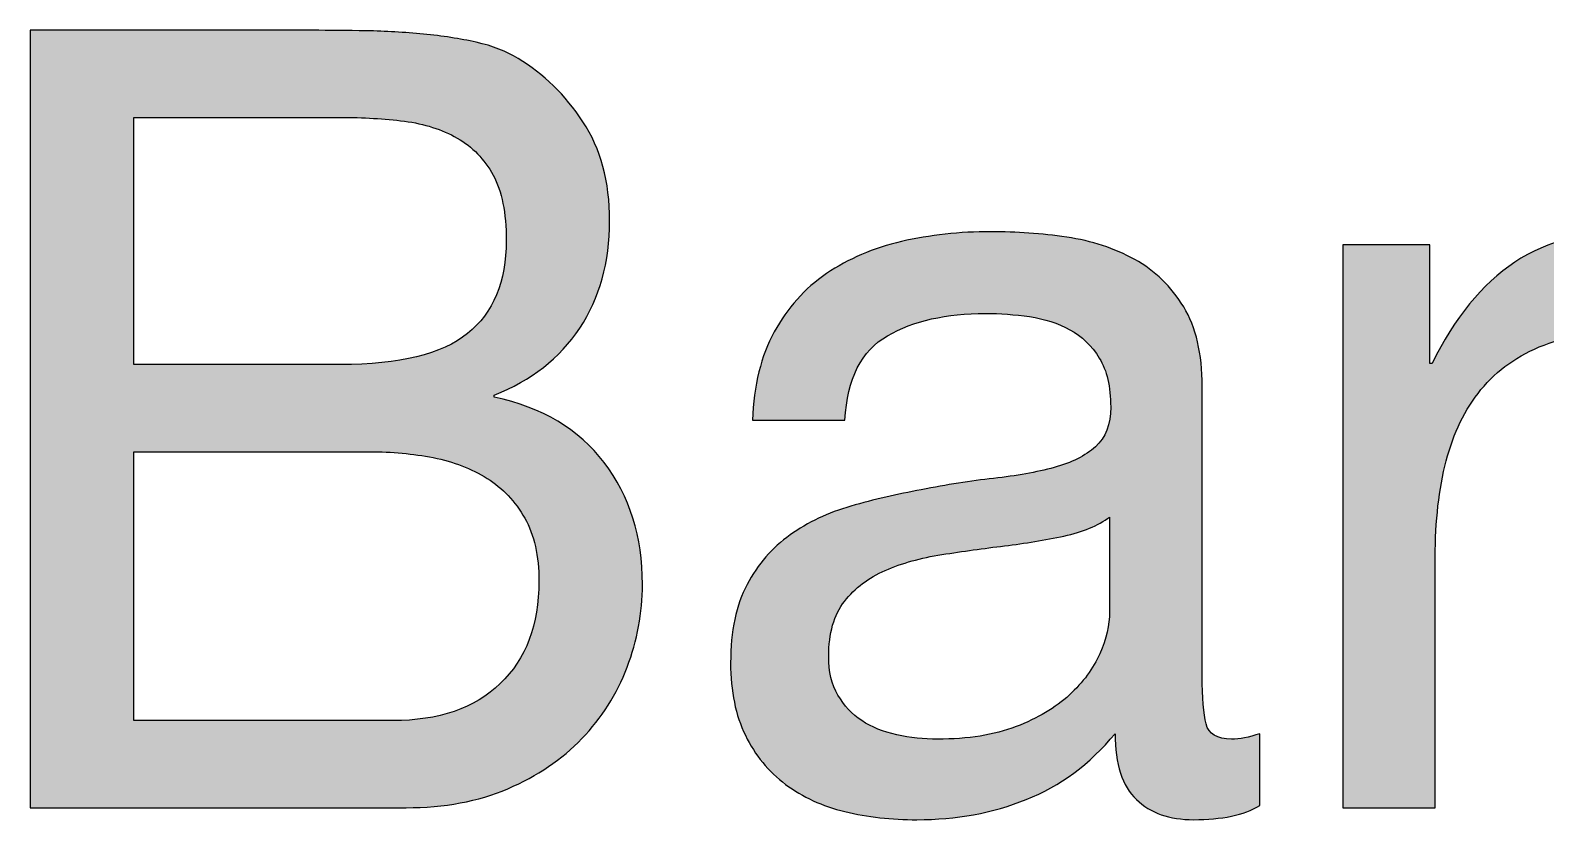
# Paper-space layout 'A3mask' of a CAD drawing. Extents: x 0 to 394, y 0 to 277.
# Drawn here: x 316.91 to 319.719, y 31.603 to 33.067 of the extents above; entities that cross this region are included whole.
import ezdxf
from ezdxf.enums import TextEntityAlignment as Align

# ---------------------------------------------------------------- set-up
doc = ezdxf.new("R2010")
doc.units = 0
doc.layers.get('0').update_dxf_attribs({"linetype": 'CONTINUOUS'})
doc.layers.get('Defpoints').update_dxf_attribs({"linetype": 'CONTINUOUS'})
doc.layers.add('JPP_Mask', color=7, linetype='CONTINUOUS')
doc.styles.add('JPP', font='arial.ttf')

# ---------------------------------------------------------------- blocks, each defined once
blk = doc.blocks.new('A3mask')
at = {"true_color": 0x004a91}
h = blk.add_hatch(color=154, dxfattribs=at)
edge = h.paths.add_edge_path(flags=16)
edge.add_spline(control_points=[(317.5822, 31.7867), (317.6671, 31.7867), (317.7334, 31.8096), (317.7812, 31.8554), (317.829, 31.9011), (317.8528, 31.9644), (317.8528, 32.0451), (317.8528, 32.0922), (317.844, 32.1312), (317.8266, 32.1622), (317.809, 32.1931), (317.7858, 32.2177), (317.7568, 32.2359), (317.7278, 32.2541), (317.6947, 32.2668), (317.6569, 32.2743), (317.6193, 32.2816), (317.5803, 32.2853), (317.54, 32.2853), (317.54, 32.2853), (317.1018, 32.2853), (317.1018, 32.2853), (317.1018, 32.2853), (317.1018, 31.7867), (317.1018, 31.7867), (317.1018, 31.7867), (317.5822, 31.7867), (317.5822, 31.7867)], knot_values=[0, 0, 0, 0, 1, 1, 1, 2, 2, 2, 3, 3, 3, 4, 4, 4, 5, 5, 5, 6, 6, 6, 7, 7, 7, 8, 8, 8, 9, 9, 9, 9], degree=3, periodic=0)
edge = h.paths.add_edge_path(flags=16)
edge.add_spline(control_points=[(317.4854, 32.4468), (317.5945, 32.4468), (317.6729, 32.466), (317.7206, 32.5044), (317.7682, 32.5427), (317.7923, 32.6003), (317.7923, 32.677), (317.7923, 32.7281), (317.7842, 32.7685), (317.768, 32.7981), (317.7517, 32.8277), (317.7297, 32.8506), (317.7014, 32.8668), (317.6731, 32.8829), (317.6404, 32.8933), (317.6035, 32.8981), (317.5664, 32.9027), (317.527, 32.9052), (317.4854, 32.9052), (317.4854, 32.9052), (317.1018, 32.9052), (317.1018, 32.9052), (317.1018, 32.9052), (317.1018, 32.4468), (317.1018, 32.4468), (317.1018, 32.4468), (317.4854, 32.4468), (317.4854, 32.4468)], knot_values=[0, 0, 0, 0, 1, 1, 1, 2, 2, 2, 3, 3, 3, 4, 4, 4, 5, 5, 5, 6, 6, 6, 7, 7, 7, 8, 8, 8, 9, 9, 9, 9], degree=3, periodic=0)
edge = h.paths.add_edge_path()
edge.add_spline(control_points=[(317.4328, 33.0666), (317.4639, 33.0666), (317.497, 33.0662), (317.5328, 33.0657), (317.5685, 33.065), (317.6037, 33.0629), (317.6388, 33.0595), (317.6738, 33.0562), (317.7065, 33.0512), (317.7366, 33.0444), (317.767, 33.0377), (317.7928, 33.0276), (317.8143, 33.0142), (317.8614, 32.9859), (317.9016, 32.9468), (317.9345, 32.897), (317.9674, 32.8473), (317.9839, 32.7861), (317.9839, 32.7133), (317.9839, 32.6366), (317.9656, 32.5703), (317.9285, 32.5144), (317.8914, 32.4587), (317.8387, 32.4173), (317.77, 32.3904), (317.77, 32.3904), (317.77, 32.3863), (317.77, 32.3863), (317.8589, 32.3674), (317.9268, 32.327), (317.9739, 32.2651), (318.021, 32.2032), (318.0447, 32.1279), (318.0447, 32.0391), (318.0447, 31.9865), (318.0352, 31.9354), (318.0164, 31.8856), (317.9973, 31.8358), (317.9695, 31.7917), (317.9324, 31.7533), (317.8955, 31.715), (317.8498, 31.6841), (317.7953, 31.6605), (317.7408, 31.6369), (317.6777, 31.6252), (317.6065, 31.6252), (317.6065, 31.6252), (316.91, 31.6252), (316.91, 31.6252), (316.91, 31.6252), (316.91, 33.0666), (316.91, 33.0666), (316.91, 33.0666), (317.4328, 33.0666), (317.4328, 33.0666)], knot_values=[0, 0, 0, 0, 1, 1, 1, 2, 2, 2, 3, 3, 3, 4, 4, 4, 5, 5, 5, 6, 6, 6, 7, 7, 7, 8, 8, 8, 9, 9, 9, 10, 10, 10, 11, 11, 11, 12, 12, 12, 13, 13, 13, 14, 14, 14, 15, 15, 15, 16, 16, 16, 17, 17, 17, 18, 18, 18, 18], degree=3, periodic=0)
h = blk.add_hatch(color=154, dxfattribs=at)
edge = h.paths.add_edge_path()
edge.add_spline(control_points=[(319.0481, 32.5539), (319.0251, 32.5915), (318.9949, 32.6208), (318.9574, 32.6417)], knot_values=[29, 29, 29, 29, 30, 30, 30, 30], degree=3, periodic=0)
edge.add_spline(control_points=[(318.9574, 32.6417), (318.9196, 32.6625), (318.8776, 32.6763), (318.8312, 32.6831)], knot_values=[28, 28, 28, 28, 29, 29, 29, 29], degree=3, periodic=0)
edge.add_spline(control_points=[(318.8312, 32.6831), (318.7846, 32.6898), (318.738, 32.6932), (318.6909, 32.6932)], knot_values=[27, 27, 27, 27, 28, 28, 28, 28], degree=3, periodic=0)
edge.add_spline(control_points=[(318.6909, 32.6932), (318.6329, 32.6932), (318.5777, 32.6871), (318.5253, 32.675)], knot_values=[26, 26, 26, 26, 27, 27, 27, 27], degree=3, periodic=0)
edge.add_spline(control_points=[(318.5253, 32.675), (318.4728, 32.6629), (318.4262, 32.6429), (318.3859, 32.6155)], knot_values=[25, 25, 25, 25, 26, 26, 26, 26], degree=3, periodic=0)
edge.add_spline(control_points=[(318.3859, 32.6155), (318.3455, 32.5879), (318.3133, 32.5518), (318.2891, 32.5074)], knot_values=[24, 24, 24, 24, 25, 25, 25, 25], degree=3, periodic=0)
edge.add_spline(control_points=[(318.2891, 32.5074), (318.2648, 32.463), (318.2513, 32.4084), (318.2485, 32.3438)], knot_values=[23, 23, 23, 23, 24, 24, 24, 24], degree=3, periodic=0)
edge.add_spline(control_points=[(318.2485, 32.3438), (318.2485, 32.3438), (318.4202, 32.3438), (318.4202, 32.3438), (318.4244, 32.4206), (318.4506, 32.4727), (318.499, 32.5003), (318.5475, 32.5279), (318.6081, 32.5417), (318.6807, 32.5417)], knot_values=[20, 20, 20, 20, 21, 21, 21, 22, 22, 22, 23, 23, 23, 23], degree=3, periodic=0)
edge.add_spline(control_points=[(318.6807, 32.5417), (318.7076, 32.5417), (318.7349, 32.5397), (318.7625, 32.5357)], knot_values=[19, 19, 19, 19, 20, 20, 20, 20], degree=3, periodic=0)
edge.add_spline(control_points=[(318.7625, 32.5357), (318.7899, 32.5316), (318.815, 32.5236), (318.8372, 32.5114)], knot_values=[18, 18, 18, 18, 19, 19, 19, 19], degree=3, periodic=0)
edge.add_spline(control_points=[(318.8372, 32.5114), (318.8593, 32.4994), (318.8776, 32.4819), (318.8917, 32.459)], knot_values=[17, 17, 17, 17, 18, 18, 18, 18], degree=3, periodic=0)
edge.add_spline(control_points=[(318.8917, 32.459), (318.9059, 32.436), (318.9128, 32.4058), (318.9128, 32.3681)], knot_values=[16, 16, 16, 16, 17, 17, 17, 17], degree=3, periodic=0)
edge.add_spline(control_points=[(318.9128, 32.3681), (318.9128, 32.3358), (318.9033, 32.3113), (318.8845, 32.2944), (318.8658, 32.2776), (318.8402, 32.2648), (318.8078, 32.2561)], knot_values=[14, 14, 14, 14, 15, 15, 15, 16, 16, 16, 16], degree=3, periodic=0)
edge.add_spline(control_points=[(318.8078, 32.2561), (318.7755, 32.2472), (318.7382, 32.2405), (318.6957, 32.2359)], knot_values=[13, 13, 13, 13, 14, 14, 14, 14], degree=3, periodic=0)
edge.add_spline(control_points=[(318.6957, 32.2359), (318.6535, 32.2311), (318.6088, 32.224), (318.5617, 32.2147)], knot_values=[12, 12, 12, 12, 13, 13, 13, 13], degree=3, periodic=0)
edge.add_spline(control_points=[(318.5617, 32.2147), (318.5171, 32.2067), (318.4738, 32.1964), (318.4313, 32.1844), (318.3889, 32.1723), (318.3513, 32.1545), (318.3184, 32.1309)], knot_values=[10, 10, 10, 10, 11, 11, 11, 12, 12, 12, 12], degree=3, periodic=0)
edge.add_spline(control_points=[(318.3184, 32.1309), (318.2852, 32.1074), (318.2588, 32.0766), (318.2386, 32.0391)], knot_values=[9, 9, 9, 9, 10, 10, 10, 10], degree=3, periodic=0)
edge.add_spline(control_points=[(318.2386, 32.0391), (318.2184, 32.0014), (318.2082, 31.9529), (318.2082, 31.8936)], knot_values=[8, 8, 8, 8, 9, 9, 9, 9], degree=3, periodic=0)
edge.add_spline(control_points=[(318.2082, 31.8936), (318.2082, 31.8412), (318.2175, 31.7965), (318.2356, 31.7595)], knot_values=[7, 7, 7, 7, 8, 8, 8, 8], degree=3, periodic=0)
edge.add_spline(control_points=[(318.2356, 31.7595), (318.2536, 31.7223), (318.2785, 31.6921), (318.3102, 31.6685)], knot_values=[6, 6, 6, 6, 7, 7, 7, 7], degree=3, periodic=0)
edge.add_spline(control_points=[(318.3102, 31.6685), (318.3418, 31.645), (318.3784, 31.6282), (318.4202, 31.6181), (318.4619, 31.608), (318.5065, 31.603), (318.5536, 31.603)], knot_values=[4, 4, 4, 4, 5, 5, 5, 6, 6, 6, 6], degree=3, periodic=0)
edge.add_spline(control_points=[(318.5536, 31.603), (318.6262, 31.603), (318.6939, 31.6154), (318.7563, 31.6404)], knot_values=[3, 3, 3, 3, 4, 4, 4, 4], degree=3, periodic=0)
edge.add_spline(control_points=[(318.7563, 31.6404), (318.8189, 31.6652), (318.8739, 31.7059), (318.921, 31.7625)], knot_values=[2, 2, 2, 2, 3, 3, 3, 3], degree=3, periodic=0)
edge.add_spline(control_points=[(318.921, 31.7625), (318.921, 31.7059), (318.9339, 31.6652), (318.9604, 31.6404)], knot_values=[1, 1, 1, 1, 2, 2, 2, 2], degree=3, periodic=0)
edge.add_spline(control_points=[(318.9604, 31.6404), (318.9866, 31.6154), (319.0219, 31.603), (319.0664, 31.603)], knot_values=[0, 0, 0, 0, 1, 1, 1, 1], degree=3, periodic=0)
edge.add_spline(control_points=[(319.0664, 31.603), (319.1188, 31.603), (319.1599, 31.6117), (319.1893, 31.6292)], knot_values=[36, 36, 36, 36, 37, 37, 37, 37], degree=3, periodic=0)
edge.add_spline(control_points=[(319.1893, 31.6292), (319.1893, 31.6292), (319.1893, 31.7625), (319.1893, 31.7625), (319.1691, 31.7557), (319.1517, 31.7524), (319.1369, 31.7524)], knot_values=[34, 34, 34, 34, 35, 35, 35, 36, 36, 36, 36], degree=3, periodic=0)
edge.add_spline(control_points=[(319.1369, 31.7524), (319.11, 31.7524), (319.0942, 31.7618), (319.0896, 31.7806)], knot_values=[33, 33, 33, 33, 34, 34, 34, 34], degree=3, periodic=0)
edge.add_spline(control_points=[(319.0896, 31.7806), (319.0847, 31.7995), (319.0824, 31.829), (319.0824, 31.8694)], knot_values=[32, 32, 32, 32, 33, 33, 33, 33], degree=3, periodic=0)
edge.add_spline(control_points=[(319.0824, 31.8694), (319.0824, 31.8694), (319.0824, 32.4065), (319.0824, 32.4065), (319.0824, 32.467), (319.071, 32.5162), (319.0481, 32.5539)], knot_values=[30, 30, 30, 30, 31, 31, 31, 32, 32, 32, 32], degree=3, periodic=0)
edge = h.paths.add_edge_path(flags=16)
edge.add_spline(control_points=[(318.7159, 32.1107), (318.7544, 32.1154), (318.7911, 32.1214), (318.8261, 32.1288)], knot_values=[0, 0, 0, 0, 1, 1, 1, 1], degree=3, periodic=0)
edge.add_spline(control_points=[(318.8261, 32.1288), (318.8611, 32.1363), (318.8892, 32.1481), (318.9108, 32.1642)], knot_values=[14, 14, 14, 14, 15, 15, 15, 15], degree=3, periodic=0)
edge.add_spline(control_points=[(318.9108, 32.1642), (318.9108, 32.1642), (318.9108, 31.9885), (318.9108, 31.9885), (318.9108, 31.9644), (318.9047, 31.9384), (318.8927, 31.9108), (318.8806, 31.8832), (318.8616, 31.8577), (318.8361, 31.8341), (318.8106, 31.8106), (318.7776, 31.791), (318.7373, 31.7756)], knot_values=[10, 10, 10, 10, 11, 11, 11, 12, 12, 12, 13, 13, 13, 14, 14, 14, 14], degree=3, periodic=0)
edge.add_spline(control_points=[(318.7373, 31.7756), (318.6969, 31.76), (318.6484, 31.7524), (318.5918, 31.7524)], knot_values=[9, 9, 9, 9, 10, 10, 10, 10], degree=3, periodic=0)
edge.add_spline(control_points=[(318.5918, 31.7524), (318.5663, 31.7524), (318.541, 31.7551), (318.5162, 31.7604)], knot_values=[8, 8, 8, 8, 9, 9, 9, 9], degree=3, periodic=0)
edge.add_spline(control_points=[(318.5162, 31.7604), (318.4912, 31.7658), (318.4698, 31.7745), (318.4515, 31.7867)], knot_values=[7, 7, 7, 7, 8, 8, 8, 8], degree=3, periodic=0)
edge.add_spline(control_points=[(318.4515, 31.7867), (318.4334, 31.7988), (318.4186, 31.8145), (318.4072, 31.8341)], knot_values=[6, 6, 6, 6, 7, 7, 7, 7], degree=3, periodic=0)
edge.add_spline(control_points=[(318.4072, 31.8341), (318.3956, 31.8536), (318.39, 31.8775), (318.39, 31.9058)], knot_values=[5, 5, 5, 5, 6, 6, 6, 6], degree=3, periodic=0)
edge.add_spline(control_points=[(318.39, 31.9058), (318.39, 31.9488), (318.3998, 31.9828), (318.4193, 32.0078)], knot_values=[4, 4, 4, 4, 5, 5, 5, 5], degree=3, periodic=0)
edge.add_spline(control_points=[(318.4193, 32.0078), (318.4387, 32.0326), (318.464, 32.0518), (318.4949, 32.0653)], knot_values=[3, 3, 3, 3, 4, 4, 4, 4], degree=3, periodic=0)
edge.add_spline(control_points=[(318.4949, 32.0653), (318.526, 32.0787), (318.561, 32.0885), (318.5999, 32.0945)], knot_values=[2, 2, 2, 2, 3, 3, 3, 3], degree=3, periodic=0)
edge.add_spline(control_points=[(318.5999, 32.0945), (318.6389, 32.1007), (318.6776, 32.106), (318.7159, 32.1107)], knot_values=[1, 1, 1, 1, 2, 2, 2, 2], degree=3, periodic=0)
h = blk.add_hatch(color=154, dxfattribs=at)
edge = h.paths.add_edge_path()
edge.add_spline(control_points=[(319.5145, 32.0169), (319.5145, 32.0605), (319.5145, 32.0895), (319.5145, 32.0895), (319.5145, 32.1568), (319.5212, 32.2164), (319.5347, 32.2681)], knot_values=[8, 8, 8, 8, 8.250035, 8.250035, 8.250035, 9.250035, 9.250035, 9.250035, 9.250035], degree=3, periodic=0)
edge.add_spline(control_points=[(319.5347, 32.2681), (319.5481, 32.32), (319.5697, 32.364), (319.5992, 32.4004)], knot_values=[7, 7, 7, 7, 8, 8, 8, 8], degree=3, periodic=0)
edge.add_spline(control_points=[(319.5992, 32.4004), (319.6289, 32.4367), (319.6678, 32.4643), (319.7163, 32.4831)], knot_values=[6, 6, 6, 6, 7, 7, 7, 7], degree=3, periodic=0)
edge.add_spline(control_points=[(319.7163, 32.4831), (319.7648, 32.502), (319.8232, 32.5114), (319.8919, 32.5114)], knot_values=[5, 5, 5, 5, 6, 6, 6, 6], degree=3, periodic=0)
edge.add_spline(control_points=[(319.8919, 32.5114), (319.8919, 32.5114), (319.8919, 32.6932), (319.8919, 32.6932), (319.7991, 32.6958), (319.7223, 32.677), (319.6618, 32.6366)], knot_values=[3, 3, 3, 3, 4, 4, 4, 5, 5, 5, 5], degree=3, periodic=0)
edge.add_spline(control_points=[(319.6618, 32.6366), (319.6013, 32.5962), (319.55, 32.5337), (319.5085, 32.4488)], knot_values=[2, 2, 2, 2, 3, 3, 3, 3], degree=3, periodic=0)
edge.add_spline(control_points=[(319.5043, 32.4488), (319.5043, 32.4488), (319.5043, 32.5038), (319.5043, 32.5589)], knot_values=[0.5, 0.5, 0.5, 0.5, 1, 1, 1, 1], degree=3, periodic=0)
edge.add_spline(control_points=[(319.5043, 32.5589), (319.5043, 32.6139), (319.5043, 32.6689), (319.5043, 32.6689), (319.5043, 32.6689), (319.4942, 32.6689), (319.4791, 32.6689)], knot_values=[12.749965, 12.749965, 12.749965, 12.749965, 13.249965, 13.249965, 13.249965, 13.5, 13.5, 13.5, 13.5], degree=3, periodic=0)
edge.add_spline(control_points=[(319.4791, 32.6689), (319.4639, 32.6689), (319.4438, 32.6689), (319.4236, 32.6689)], knot_values=[12.49997, 12.49997, 12.49997, 12.49997, 12.749965, 12.749965, 12.749965, 12.749965], degree=3, periodic=0)
edge.add_spline(control_points=[(319.4236, 32.6689), (319.4135, 32.6689), (319.4034, 32.6689), (319.3939, 32.6689)], knot_values=[12.374973, 12.374973, 12.374973, 12.374973, 12.49997, 12.49997, 12.49997, 12.49997], degree=3, periodic=0)
edge.add_spline(control_points=[(319.3939, 32.6689), (319.3845, 32.6689), (319.3757, 32.6689), (319.3681, 32.6689)], knot_values=[12.249975, 12.249975, 12.249975, 12.249975, 12.374973, 12.374973, 12.374973, 12.374973], degree=3, periodic=0)
edge.add_spline(control_points=[(319.3681, 32.6689), (319.3643, 32.6689), (319.3608, 32.6689), (319.3578, 32.6689)], knot_values=[12.187476, 12.187476, 12.187476, 12.187476, 12.249975, 12.249975, 12.249975, 12.249975], degree=3, periodic=0)
edge.add_spline(control_points=[(319.3429, 32.6689), (319.3429, 32.6689), (319.3429, 32.6689), (319.3429, 32.6689), (319.3429, 32.6689), (319.3429, 32.6689), (319.3429, 32.6689)], knot_values=[11.99998, 11.99998, 11.99998, 11.99998, 12.001425, 12.001425, 12.001425, 12.001445, 12.001445, 12.001445, 12.001445], degree=3, periodic=0)
edge.add_spline(control_points=[(319.3429, 32.6689), (319.3429, 32.6689), (319.3429, 32.408), (319.3429, 32.147)], knot_values=[11.49999, 11.49999, 11.49999, 11.49999, 11.99998, 11.99998, 11.99998, 11.99998], degree=3, periodic=0)
edge.add_spline(control_points=[(319.3429, 32.147), (319.3429, 31.8861), (319.3429, 31.6252), (319.3429, 31.6252), (319.3429, 31.6252), (319.3429, 31.6252), (319.3429, 31.6252)], knot_values=[10.999023, 10.999023, 10.999023, 10.999023, 11.499013, 11.499013, 11.499013, 11.49999, 11.49999, 11.49999, 11.49999], degree=3, periodic=0)
edge.add_spline(control_points=[(319.3502, 31.6252), (319.3526, 31.6252), (319.3554, 31.6252), (319.3587, 31.6252)], knot_values=[10.812504, 10.812504, 10.812504, 10.812504, 10.875003, 10.875003, 10.875003, 10.875003], degree=3, periodic=0)
edge.add_spline(control_points=[(319.3587, 31.6252), (319.362, 31.6252), (319.3657, 31.6252), (319.3697, 31.6252)], knot_values=[10.750005, 10.750005, 10.750005, 10.750005, 10.812504, 10.812504, 10.812504, 10.812504], degree=3, periodic=0)
edge.add_spline(control_points=[(319.3697, 31.6252), (319.3777, 31.6252), (319.3871, 31.6252), (319.3972, 31.6252)], knot_values=[10.625008, 10.625008, 10.625008, 10.625008, 10.750005, 10.750005, 10.750005, 10.750005], degree=3, periodic=0)
edge.add_spline(control_points=[(319.3972, 31.6252), (319.4072, 31.6252), (319.418, 31.6252), (319.4287, 31.6252)], knot_values=[10.50001, 10.50001, 10.50001, 10.50001, 10.625008, 10.625008, 10.625008, 10.625008], degree=3, periodic=0)
edge.add_spline(control_points=[(319.4287, 31.6252), (319.4501, 31.6252), (319.4716, 31.6252), (319.4877, 31.6252)], knot_values=[10.250015, 10.250015, 10.250015, 10.250015, 10.50001, 10.50001, 10.50001, 10.50001], degree=3, periodic=0)
edge.add_spline(control_points=[(319.4877, 31.6252), (319.5038, 31.6252), (319.5145, 31.6252), (319.5145, 31.6252), (319.5145, 31.6252), (319.5145, 31.6252), (319.5145, 31.6252)], knot_values=[9.999532, 9.999532, 9.999532, 9.999532, 10.249547, 10.249547, 10.249547, 10.250015, 10.250015, 10.250015, 10.250015], degree=3, periodic=0)
edge.add_spline(control_points=[(319.5145, 31.6304), (319.5145, 31.6321), (319.5145, 31.6342), (319.5145, 31.6366)], knot_values=[9.906272, 9.906272, 9.906272, 9.906272, 9.937521, 9.937521, 9.937521, 9.937521], degree=3, periodic=0)
edge.add_spline(control_points=[(319.5145, 31.6366), (319.5145, 31.6391), (319.5145, 31.6419), (319.5145, 31.6451)], knot_values=[9.875022, 9.875022, 9.875022, 9.875022, 9.906272, 9.906272, 9.906272, 9.906272], degree=3, periodic=0)
edge.add_spline(control_points=[(319.5145, 31.6451), (319.5145, 31.6515), (319.5145, 31.6592), (319.5145, 31.668)], knot_values=[9.812524, 9.812524, 9.812524, 9.812524, 9.875022, 9.875022, 9.875022, 9.875022], degree=3, periodic=0)
edge.add_spline(control_points=[(319.5145, 31.668), (319.5145, 31.6768), (319.5145, 31.6868), (319.5145, 31.6977)], knot_values=[9.750025, 9.750025, 9.750025, 9.750025, 9.812524, 9.812524, 9.812524, 9.812524], degree=3, periodic=0)
edge.add_spline(control_points=[(319.5145, 31.6977), (319.5145, 31.7195), (319.5145, 31.7449), (319.5145, 31.7721)], knot_values=[9.625027, 9.625027, 9.625027, 9.625027, 9.750025, 9.750025, 9.750025, 9.750025], degree=3, periodic=0)
edge.add_spline(control_points=[(319.5145, 31.7721), (319.5145, 31.7993), (319.5145, 31.8283), (319.5145, 31.8573)], knot_values=[9.50003, 9.50003, 9.50003, 9.50003, 9.625027, 9.625027, 9.625027, 9.625027], degree=3, periodic=0)
edge.add_spline(control_points=[(319.5145, 31.8573), (319.5145, 31.9154), (319.5145, 31.9734), (319.5145, 32.0169)], knot_values=[9.250035, 9.250035, 9.250035, 9.250035, 9.50003, 9.50003, 9.50003, 9.50003], degree=3, periodic=0)
at = {"layer": 'Defpoints', "color": 154, "true_color": 0x004a91}
for points, knots in [([(317.4328, 33.0666), (317.4639, 33.0666), (317.497, 33.0662), (317.5328, 33.0657), (317.5685, 33.065), (317.6037, 33.0629), (317.6388, 33.0595), (317.6738, 33.0562), (317.7065, 33.0512), (317.7366, 33.0444), (317.767, 33.0377), (317.7928, 33.0276), (317.8143, 33.0142), (317.8614, 32.9859), (317.9016, 32.9468), (317.9345, 32.897), (317.9674, 32.8473), (317.9839, 32.7861), (317.9839, 32.7133), (317.9839, 32.6366), (317.9656, 32.5703), (317.9285, 32.5144), (317.8914, 32.4587), (317.8387, 32.4173), (317.77, 32.3904), (317.77, 32.3904), (317.77, 32.3863), (317.77, 32.3863), (317.8589, 32.3674), (317.9268, 32.327), (317.9739, 32.2651), (318.021, 32.2032), (318.0447, 32.1279), (318.0447, 32.0391), (318.0447, 31.9865), (318.0352, 31.9354), (318.0164, 31.8856), (317.9973, 31.8358), (317.9695, 31.7917), (317.9324, 31.7533), (317.8955, 31.715), (317.8498, 31.6841), (317.7953, 31.6605), (317.7408, 31.6369), (317.6777, 31.6252), (317.6065, 31.6252), (317.6065, 31.6252), (316.91, 31.6252), (316.91, 31.6252), (316.91, 31.6252), (316.91, 33.0666), (316.91, 33.0666), (316.91, 33.0666), (317.4328, 33.0666), (317.4328, 33.0666)], [0, 0, 0, 0, 1, 1, 1, 2, 2, 2, 3, 3, 3, 4, 4, 4, 5, 5, 5, 6, 6, 6, 7, 7, 7, 8, 8, 8, 9, 9, 9, 10, 10, 10, 11, 11, 11, 12, 12, 12, 13, 13, 13, 14, 14, 14, 15, 15, 15, 16, 16, 16, 17, 17, 17, 18, 18, 18, 18]), ([(317.4854, 32.4468), (317.5945, 32.4468), (317.6729, 32.466), (317.7206, 32.5044), (317.7682, 32.5427), (317.7923, 32.6003), (317.7923, 32.677), (317.7923, 32.7281), (317.7842, 32.7685), (317.768, 32.7981), (317.7517, 32.8277), (317.7297, 32.8506), (317.7014, 32.8668), (317.6731, 32.8829), (317.6404, 32.8933), (317.6035, 32.8981), (317.5664, 32.9027), (317.527, 32.9052), (317.4854, 32.9052), (317.4854, 32.9052), (317.1018, 32.9052), (317.1018, 32.9052), (317.1018, 32.9052), (317.1018, 32.4468), (317.1018, 32.4468), (317.1018, 32.4468), (317.4854, 32.4468), (317.4854, 32.4468)], [0, 0, 0, 0, 1, 1, 1, 2, 2, 2, 3, 3, 3, 4, 4, 4, 5, 5, 5, 6, 6, 6, 7, 7, 7, 8, 8, 8, 9, 9, 9, 9]), ([(319.0664, 31.603), (319.0219, 31.603), (318.9866, 31.6154), (318.9604, 31.6404), (318.9339, 31.6652), (318.921, 31.7059), (318.921, 31.7625), (318.8739, 31.7059), (318.8189, 31.6652), (318.7563, 31.6404), (318.6939, 31.6154), (318.6262, 31.603), (318.5536, 31.603), (318.5065, 31.603), (318.4619, 31.608), (318.4202, 31.6181), (318.3784, 31.6282), (318.3418, 31.645), (318.3102, 31.6685), (318.2785, 31.6921), (318.2536, 31.7223), (318.2356, 31.7595), (318.2175, 31.7965), (318.2082, 31.8412), (318.2082, 31.8936), (318.2082, 31.9529), (318.2184, 32.0014), (318.2386, 32.0391), (318.2588, 32.0766), (318.2852, 32.1074), (318.3184, 32.1309), (318.3513, 32.1545), (318.3889, 32.1723), (318.4313, 32.1844), (318.4738, 32.1964), (318.5171, 32.2067), (318.5617, 32.2147), (318.6088, 32.224), (318.6535, 32.2311), (318.6957, 32.2359), (318.7382, 32.2405), (318.7755, 32.2472), (318.8078, 32.2561), (318.8402, 32.2648), (318.8658, 32.2776), (318.8845, 32.2944), (318.9033, 32.3113), (318.9128, 32.3358), (318.9128, 32.3681), (318.9128, 32.4058), (318.9059, 32.436), (318.8917, 32.459), (318.8776, 32.4819), (318.8593, 32.4994), (318.8372, 32.5114), (318.815, 32.5236), (318.7899, 32.5316), (318.7625, 32.5357), (318.7349, 32.5397), (318.7076, 32.5417), (318.6807, 32.5417), (318.6081, 32.5417), (318.5475, 32.5279), (318.499, 32.5003), (318.4506, 32.4727), (318.4244, 32.4206), (318.4202, 32.3438), (318.4202, 32.3438), (318.2485, 32.3438), (318.2485, 32.3438), (318.2513, 32.4084), (318.2648, 32.463), (318.2891, 32.5074), (318.3133, 32.5518), (318.3455, 32.5879), (318.3859, 32.6155), (318.4262, 32.6429), (318.4728, 32.6629), (318.5253, 32.675), (318.5777, 32.6871), (318.6329, 32.6932), (318.6909, 32.6932), (318.738, 32.6932), (318.7846, 32.6898), (318.8312, 32.6831), (318.8776, 32.6763), (318.9196, 32.6625), (318.9574, 32.6417), (318.9949, 32.6208), (319.0251, 32.5915), (319.0481, 32.5539), (319.071, 32.5162), (319.0824, 32.467), (319.0824, 32.4065), (319.0824, 32.4065), (319.0824, 31.8694), (319.0824, 31.8694), (319.0824, 31.829), (319.0847, 31.7995), (319.0896, 31.7806), (319.0942, 31.7618), (319.11, 31.7524), (319.1369, 31.7524), (319.1517, 31.7524), (319.1691, 31.7557), (319.1893, 31.7625), (319.1893, 31.7625), (319.1893, 31.6292), (319.1893, 31.6292), (319.1599, 31.6117), (319.1188, 31.603), (319.0664, 31.603)], [0, 0, 0, 0, 1, 1, 1, 2, 2, 2, 3, 3, 3, 4, 4, 4, 5, 5, 5, 6, 6, 6, 7, 7, 7, 8, 8, 8, 9, 9, 9, 10, 10, 10, 11, 11, 11, 12, 12, 12, 13, 13, 13, 14, 14, 14, 15, 15, 15, 16, 16, 16, 17, 17, 17, 18, 18, 18, 19, 19, 19, 20, 20, 20, 21, 21, 21, 22, 22, 22, 23, 23, 23, 24, 24, 24, 25, 25, 25, 26, 26, 26, 27, 27, 27, 28, 28, 28, 29, 29, 29, 30, 30, 30, 31, 31, 31, 32, 32, 32, 33, 33, 33, 34, 34, 34, 35, 35, 35, 36, 36, 36, 37, 37, 37, 37]), ([(319.5043, 32.6689), (319.5043, 32.6689), (319.5043, 32.4488), (319.5043, 32.4488), (319.5043, 32.4488), (319.5085, 32.4488), (319.5085, 32.4488), (319.55, 32.5337), (319.6013, 32.5962), (319.6618, 32.6366), (319.7223, 32.677), (319.7991, 32.6958), (319.8919, 32.6932), (319.8919, 32.6932), (319.8919, 32.5114), (319.8919, 32.5114), (319.8232, 32.5114), (319.7648, 32.502), (319.7163, 32.4831), (319.6678, 32.4643), (319.6289, 32.4367), (319.5992, 32.4004), (319.5697, 32.364), (319.5481, 32.32), (319.5347, 32.2681), (319.5212, 32.2164), (319.5145, 32.1568), (319.5145, 32.0895), (319.5145, 32.0895), (319.5145, 31.6252), (319.5145, 31.6252), (319.5145, 31.6252), (319.3429, 31.6252), (319.3429, 31.6252), (319.3429, 31.6252), (319.3429, 32.6689), (319.3429, 32.6689), (319.3429, 32.6689), (319.5043, 32.6689), (319.5043, 32.6689)], [0, 0, 0, 0, 1, 1, 1, 2, 2, 2, 3, 3, 3, 4, 4, 4, 5, 5, 5, 6, 6, 6, 7, 7, 7, 8, 8, 8, 9, 9, 9, 10, 10, 10, 11, 11, 11, 12, 12, 12, 13, 13, 13, 13]), ([(317.5822, 31.7867), (317.6671, 31.7867), (317.7334, 31.8096), (317.7812, 31.8554), (317.829, 31.9011), (317.8528, 31.9644), (317.8528, 32.0451), (317.8528, 32.0922), (317.844, 32.1312), (317.8266, 32.1622), (317.809, 32.1931), (317.7858, 32.2177), (317.7568, 32.2359), (317.7278, 32.2541), (317.6947, 32.2668), (317.6569, 32.2743), (317.6193, 32.2816), (317.5803, 32.2853), (317.54, 32.2853), (317.54, 32.2853), (317.1018, 32.2853), (317.1018, 32.2853), (317.1018, 32.2853), (317.1018, 31.7867), (317.1018, 31.7867), (317.1018, 31.7867), (317.5822, 31.7867), (317.5822, 31.7867)], [0, 0, 0, 0, 1, 1, 1, 2, 2, 2, 3, 3, 3, 4, 4, 4, 5, 5, 5, 6, 6, 6, 7, 7, 7, 8, 8, 8, 9, 9, 9, 9]), ([(318.8261, 32.1288), (318.7911, 32.1214), (318.7544, 32.1154), (318.7159, 32.1107), (318.6776, 32.106), (318.6389, 32.1007), (318.5999, 32.0945), (318.561, 32.0885), (318.526, 32.0787), (318.4949, 32.0653), (318.464, 32.0518), (318.4387, 32.0326), (318.4193, 32.0078), (318.3998, 31.9828), (318.39, 31.9488), (318.39, 31.9058), (318.39, 31.8775), (318.3956, 31.8536), (318.4072, 31.8341), (318.4186, 31.8145), (318.4334, 31.7988), (318.4515, 31.7867), (318.4698, 31.7745), (318.4912, 31.7658), (318.5162, 31.7604), (318.541, 31.7551), (318.5663, 31.7524), (318.5918, 31.7524), (318.6484, 31.7524), (318.6969, 31.76), (318.7373, 31.7756), (318.7776, 31.791), (318.8106, 31.8106), (318.8361, 31.8341), (318.8616, 31.8577), (318.8806, 31.8832), (318.8927, 31.9108), (318.9047, 31.9384), (318.9108, 31.9644), (318.9108, 31.9885), (318.9108, 31.9885), (318.9108, 32.1642), (318.9108, 32.1642), (318.8892, 32.1481), (318.8611, 32.1363), (318.8261, 32.1288)], [0, 0, 0, 0, 1, 1, 1, 2, 2, 2, 3, 3, 3, 4, 4, 4, 5, 5, 5, 6, 6, 6, 7, 7, 7, 8, 8, 8, 9, 9, 9, 10, 10, 10, 11, 11, 11, 12, 12, 12, 13, 13, 13, 14, 14, 14, 15, 15, 15, 15])]:
    blk.add_open_spline(points, degree=3, knots=knots, dxfattribs=at)
at = {"color": 7, "style": 'JPP'}
for tag, p in [('Client', (361.62, 56.35)), ('Project1', (361.62, 44.1)), ('Project2', (361.62, 40.425)), ('Project3', (361.62, 36.75)), ('Title1', (361.62, 28.175)), ('Title2', (361.62, 24.5)), ('Title3', (361.62, 20.825)), ('Status', (308.7, 3.675))]:
    blk.add_attdef(tag, text='', height=1.7, dxfattribs=at).set_placement(p, align=Align.MIDDLE_LEFT)
at = {"color": 2, "style": 'JPP'}
for tag, p in [('Scale', (322.175, 12.25)), ('Checked', (366.275, 12.25)), ('Drawn', (344.225, 12.25)), ('Date', (388.325, 12.25))]:
    blk.add_attdef(tag, text='', height=1, dxfattribs=at).set_placement(p, align=Align.MIDDLE_CENTER)
at = {"color": 6, "style": 'JPP'}
for tag, p in [('Ref', (352.8, 3.675)), ('DrgNo.', (373.38, 3.675))]:
    blk.add_attdef(tag, text='', height=2, dxfattribs=at).set_placement(p, align=Align.MIDDLE_LEFT)
blk.add_attdef('Rev', text='', height=2, dxfattribs=at).set_placement((390.1746, 3.675), align=Align.MIDDLE_CENTER)

psp = doc.layouts.new('A3mask')

# ---------------------------------------------------------------- block references
at = {"layer": 'JPP_Mask'}
psp.add_blockref('A3mask', (0, 0), dxfattribs=at)

doc.saveas('drawing.dxf')
